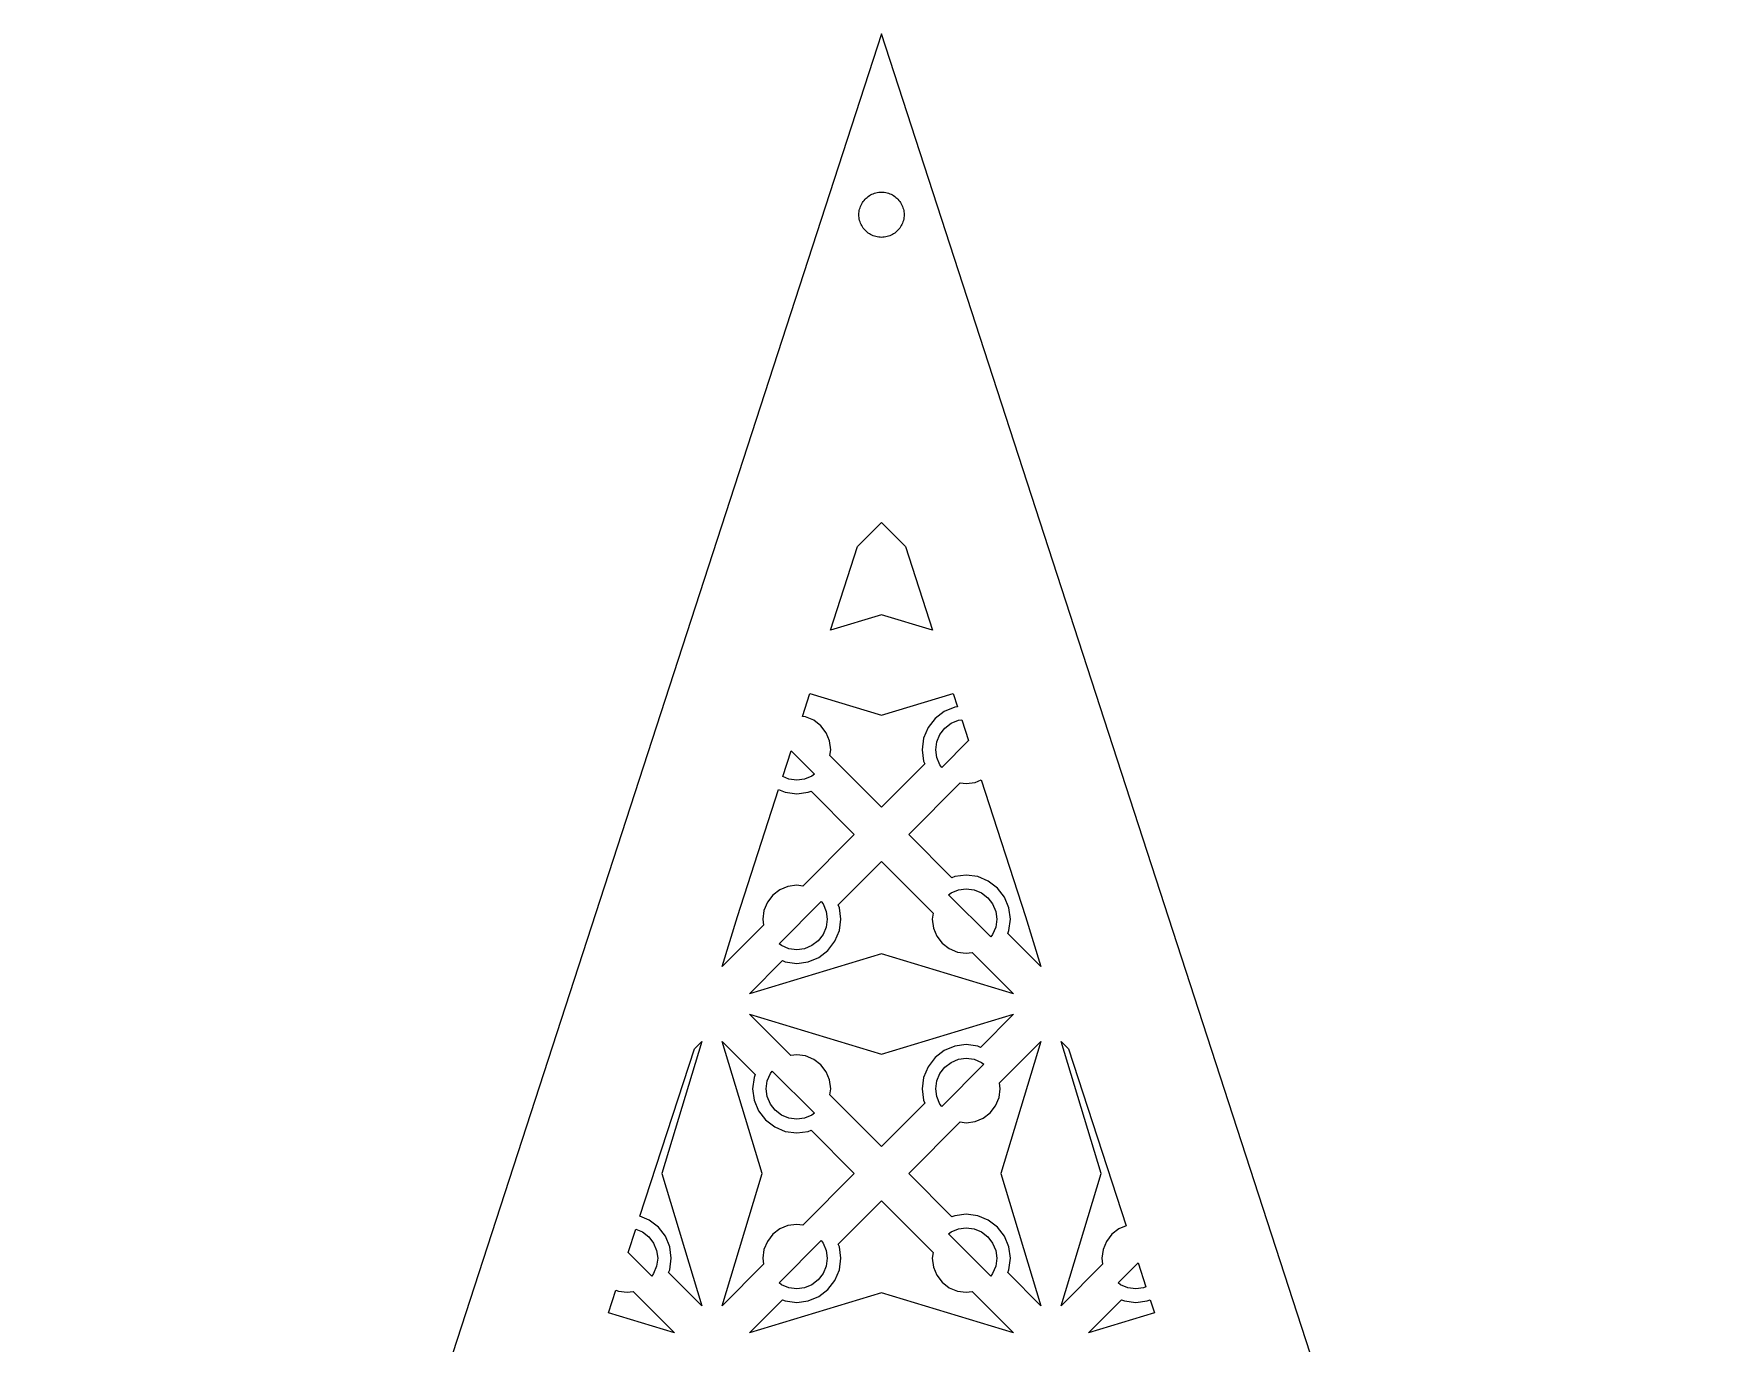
# Model space of a CAD drawing. Header units: metres. Extents: x -75 to 75, y 0 to 231.
# Drawn here: x -75 to 75, y 115 to 230.8 of the extents above; entities that cross this region are included whole.
import ezdxf

# ---------------------------------------------------------------- set-up
doc = ezdxf.new("R2010")
doc.units = ezdxf.units.M

msp = doc.modelspace()

# ---------------------------------------------------------------- linework, layer by layer
for p, q in [((0, 230.826), (-75, 0)), ((75, 0), (0, 230.826)), ((-1.68864, 215.898), (-1.61803, 216.002)), ((-1.61803, 216.002), (-1.54102, 216.101)), ((-1.54102, 216.101), (-1.45793, 216.195)), ((-1.45793, 216.195), (-1.36908, 216.284)), ((-1.36908, 216.284), (-1.27484, 216.367)), ((-1.27484, 216.367), (-1.17557, 216.444)), ((-1.17557, 216.444), (-1.07164, 216.515)), ((-1.07164, 216.515), (-0.9635, 216.579)), ((-0.9635, 216.579), (-0.85155, 216.636)), ((-0.85155, 216.636), (-0.73624, 216.686)), ((-0.73624, 216.686), (-0.61803, 216.728)), ((-0.61803, 216.728), (-0.49738, 216.763)), ((-0.49738, 216.763), (-0.37476, 216.791)), ((-0.37476, 216.791), (-0.25066, 216.81)), ((-0.25066, 216.81), (-0.12558, 216.822)), ((-0.12558, 216.822), (0, 216.826)), ((0, 216.826), (0.12558, 216.822)), ((0.12558, 216.822), (0.25066, 216.81)), ((0.25066, 216.81), (0.37476, 216.791)), ((0.37476, 216.791), (0.49738, 216.763)), ((0.49738, 216.763), (0.61803, 216.728)), ((0.61803, 216.728), (0.73624, 216.686)), ((0.73624, 216.686), (0.85155, 216.636)), ((0.85155, 216.636), (0.9635, 216.579)), ((0.9635, 216.579), (1.07164, 216.515)), ((1.07164, 216.515), (1.17557, 216.444)), ((1.17557, 216.444), (1.27484, 216.367)), ((1.27484, 216.367), (1.36908, 216.284)), ((1.36908, 216.284), (1.45793, 216.195)), ((1.45793, 216.195), (1.54102, 216.101)), ((1.54102, 216.101), (1.61803, 216.002)), ((1.61803, 216.002), (1.68864, 215.898)), ((-2, 214.826), (-1.99605, 214.952)), ((-1.99605, 214.701), (-2, 214.826)), ((-1.99605, 214.952), (-1.98422, 215.077)), ((-1.98422, 214.576), (-1.99605, 214.701)), ((-1.98422, 215.077), (-1.96457, 215.201)), ((-1.96457, 214.451), (-1.98422, 214.576)), ((-1.96457, 215.201), (-1.93716, 215.324)), ((-1.93716, 215.324), (-1.9021, 215.444)), ((-1.9021, 215.444), (-1.85954, 215.562)), ((-1.85954, 215.562), (-1.80965, 215.678)), ((-1.80965, 215.678), (-1.75261, 215.79)), ((-1.75261, 215.79), (-1.68864, 215.898)), ((1.68864, 215.898), (1.75261, 215.79)), ((1.75261, 215.79), (1.80965, 215.678)), ((1.80965, 215.678), (1.85954, 215.562)), ((1.85954, 215.562), (1.9021, 215.444)), ((1.9021, 215.444), (1.93716, 215.324)), ((1.93716, 215.324), (1.96457, 215.201)), ((1.96457, 215.201), (1.98422, 215.077)), ((1.98422, 214.576), (1.96457, 214.451)), ((1.98422, 215.077), (1.99605, 214.952)), ((1.99605, 214.701), (1.98422, 214.576)), ((1.99605, 214.952), (2, 214.826)), ((2, 214.826), (1.99605, 214.701)), ((-1.93716, 214.329), (-1.96457, 214.451)), ((-1.9021, 214.208), (-1.93716, 214.329)), ((-1.85954, 214.09), (-1.9021, 214.208)), ((-1.80965, 213.975), (-1.85954, 214.09)), ((-1.75261, 213.863), (-1.80965, 213.975)), ((-1.68864, 213.755), (-1.75261, 213.863)), ((-1.61803, 213.651), (-1.68864, 213.755)), ((-1.54102, 213.551), (-1.61803, 213.651)), ((-1.45793, 213.457), (-1.54102, 213.551)), ((-1.36908, 213.368), (-1.45793, 213.457)), ((-1.27484, 213.285), (-1.36908, 213.368)), ((-1.17557, 213.208), (-1.27484, 213.285)), ((-1.07164, 213.138), (-1.17557, 213.208)), ((-0.9635, 213.074), (-1.07164, 213.138)), ((-0.85155, 213.017), (-0.9635, 213.074)), ((-0.73624, 212.967), (-0.85155, 213.017)), ((0.85155, 213.017), (0.73624, 212.967)), ((0.9635, 213.074), (0.85155, 213.017)), ((1.07164, 213.138), (0.9635, 213.074)), ((1.17557, 213.208), (1.07164, 213.138)), ((1.27484, 213.285), (1.17557, 213.208)), ((1.36908, 213.368), (1.27484, 213.285)), ((1.45793, 213.457), (1.36908, 213.368)), ((1.54102, 213.551), (1.45793, 213.457)), ((1.61803, 213.651), (1.54102, 213.551)), ((1.68864, 213.755), (1.61803, 213.651)), ((1.75261, 213.863), (1.68864, 213.755)), ((1.80965, 213.975), (1.75261, 213.863)), ((1.85954, 214.09), (1.80965, 213.975)), ((1.9021, 214.208), (1.85954, 214.09)), ((1.93716, 214.329), (1.9021, 214.208)), ((1.96457, 214.451), (1.93716, 214.329)), ((-0.61803, 212.924), (-0.73624, 212.967)), ((-0.49738, 212.889), (-0.61803, 212.924)), ((-0.37476, 212.862), (-0.49738, 212.889)), ((-0.25066, 212.842), (-0.37476, 212.862)), ((-0.12558, 212.83), (-0.25066, 212.842)), ((0, 212.826), (-0.12558, 212.83)), ((0.12558, 212.83), (0, 212.826)), ((0.25066, 212.842), (0.12558, 212.83)), ((0.37476, 212.862), (0.25066, 212.842)), ((0.49738, 212.889), (0.37476, 212.862)), ((0.61803, 212.924), (0.49738, 212.889)), ((0.73624, 212.967), (0.61803, 212.924)), ((-2.11661, 185.479), (0, 187.596)), ((0, 187.596), (2.1167, 185.479)), ((-4.52283, 178.074), (-2.11661, 185.479)), ((2.1167, 185.479), (4.52283, 178.074)), ((-0.0032, 179.44), (-4.52283, 178.074)), ((0, 179.441), (-0.0032, 179.442)), ((-0.0032, 179.442), (-0.0032, 179.44)), ((0.0032, 179.442), (0, 179.441)), ((0.0032, 179.44), (0.0032, 179.442)), ((4.52283, 178.074), (0.0032, 179.44)), ((-7.00394, 170.438), (-6.34151, 172.476)), ((-6.34151, 172.476), (-0.0032, 170.56)), ((0.0032, 170.56), (6.34151, 172.476)), ((6.48926, 171.27), (5.54855, 170.88)), ((6.34151, 172.476), (6.72353, 171.301)), ((6.72353, 171.301), (6.48926, 171.27)), ((-6.72226, 170.4), (-7.00394, 170.438)), ((-5.99854, 170.101), (-6.72226, 170.4)), ((-5.37598, 169.624), (-5.99854, 170.101)), ((-4.89899, 169.001), (-5.37598, 169.624)), ((-0.0032, 170.56), (-0.0032, 170.558)), ((-0.0032, 170.558), (0, 170.559)), ((0, 170.559), (0.0032, 170.558)), ((0.0032, 170.558), (0.0032, 170.56)), ((4.73969, 170.26), (4.11942, 169.451)), ((5.54855, 170.88), (4.73969, 170.26)), ((5.5925, 169.407), (6.15097, 169.836)), ((6.15097, 169.836), (6.80237, 170.105)), ((6.80237, 170.105), (7.09923, 170.144)), ((7.09923, 170.144), (7.6978, 168.302)), ((-4.59915, 168.277), (-4.89899, 169.001)), ((-4.49661, 167.5), (-4.59915, 168.277)), ((3.72986, 168.51), (3.59665, 167.5)), ((4.11942, 169.451), (3.72986, 168.51)), ((4.8024, 167.5), (4.89441, 168.197)), ((4.89441, 168.197), (5.16403, 168.849)), ((5.16403, 168.849), (5.5925, 169.407)), ((7.6978, 168.302), (5.3302, 165.934)), ((-8.73296, 165.116), (-7.99417, 167.39)), ((-7.99417, 167.39), (-5.93445, 165.33)), ((-4.56619, 166.971), (-4.49661, 167.5)), ((0, 162.404), (-4.56619, 166.971)), ((3.59665, 167.5), (3.72986, 166.489)), ((4.89441, 166.802), (4.8024, 167.5)), ((5.16403, 166.151), (4.89441, 166.802)), ((-8.19717, 164.894), (-8.73296, 165.116)), ((-6.15097, 165.164), (-6.80237, 164.894)), ((-5.93445, 165.33), (-6.15097, 165.164)), ((3.83377, 166.238), (0, 162.404)), ((3.72986, 166.489), (3.83377, 166.238)), ((5.3302, 165.934), (5.16403, 166.151)), ((-12.7517, 152.748), (-9.10358, 163.976)), ((-9.10358, 163.976), (-8.51028, 163.73)), ((-8.51028, 163.73), (-7.5, 163.597)), ((-7.5, 164.802), (-8.19717, 164.894)), ((-6.80237, 164.894), (-7.5, 164.802)), ((-7.5, 163.597), (-6.48926, 163.73)), ((-6.48926, 163.73), (-6.23795, 163.834)), ((-6.23795, 163.834), (-2.40417, 160)), ((2.40417, 160), (6.97083, 164.566)), ((6.97083, 164.566), (7.5, 164.497)), ((7.5, 164.497), (8.27728, 164.599)), ((8.27728, 164.599), (8.82695, 164.827)), ((8.82695, 164.827), (12.7517, 152.748)), ((-2.40417, 160), (-6.97083, 155.434)), ((6.23795, 156.166), (2.40417, 160)), ((-3.83377, 153.762), (0, 157.596)), ((0, 157.596), (4.56619, 153.029)), ((6.48926, 156.27), (6.23795, 156.166)), ((7.5, 156.403), (6.48926, 156.27)), ((8.51028, 156.27), (7.5, 156.403)), ((9.45099, 155.881), (8.51028, 156.27)), ((-9.62357, 154.624), (-10.1006, 154.001)), ((-9.00101, 155.101), (-9.62357, 154.624)), ((-8.27728, 155.401), (-9.00101, 155.101)), ((-7.5, 155.503), (-8.27728, 155.401)), ((-6.97083, 155.434), (-7.5, 155.503)), ((5.93445, 154.67), (6.15097, 154.836)), ((9.66934, 150.935), (5.93445, 154.67)), ((6.15097, 154.836), (6.80237, 155.106)), ((6.80237, 155.106), (7.5, 155.198)), ((7.5, 155.198), (8.19717, 155.106)), ((8.19717, 155.106), (8.84857, 154.836)), ((8.84857, 154.836), (9.40704, 154.407)), ((10.2599, 155.26), (9.45099, 155.881)), ((10.8801, 154.451), (10.2599, 155.26)), ((-10.4004, 153.278), (-10.5029, 152.5)), ((-10.1006, 154.001), (-10.4004, 153.278)), ((-9.06509, 150.331), (-5.3302, 154.066)), ((-5.3302, 154.066), (-5.16403, 153.849)), ((-5.16403, 153.849), (-4.89441, 153.198)), ((-4.89441, 153.198), (-4.8024, 152.5)), ((-3.72986, 153.511), (-3.83377, 153.762)), ((-3.59665, 152.5), (-3.72986, 153.511)), ((4.56619, 153.029), (4.49661, 152.5)), ((9.40704, 154.407), (9.83551, 153.849)), ((9.83551, 153.849), (10.1051, 153.198)), ((10.1051, 153.198), (10.1971, 152.5)), ((11.2697, 153.511), (10.8801, 154.451)), ((11.4029, 152.5), (11.2697, 153.511)), ((-14.0932, 148.311), (-12.7517, 152.748)), ((-10.4333, 151.971), (-14.0932, 148.311)), ((-10.5029, 152.5), (-10.4333, 151.971)), ((-4.89441, 151.803), (-5.16403, 151.151)), ((-4.8024, 152.5), (-4.89441, 151.803)), ((-3.72986, 151.49), (-3.59665, 152.5)), ((4.49661, 152.5), (4.59915, 151.723)), ((4.59915, 151.723), (4.89899, 150.999)), ((10.1051, 151.803), (9.83551, 151.151)), ((10.1971, 152.5), (10.1051, 151.803)), ((11.2697, 151.49), (11.4029, 152.5)), ((12.7517, 152.748), (14.0932, 148.311)), ((-8.84857, 150.164), (-9.06509, 150.331)), ((-8.19717, 149.895), (-8.84857, 150.164)), ((-6.15097, 150.164), (-6.80237, 149.895)), ((-5.59296, 150.593), (-6.15097, 150.164)), ((-5.16403, 151.151), (-5.59296, 150.593)), ((-4.73969, 149.74), (-4.11942, 150.549)), ((-4.11942, 150.549), (-3.72986, 151.49)), ((4.89899, 150.999), (5.37598, 150.376)), ((5.37598, 150.376), (5.99854, 149.899)), ((9.83551, 151.151), (9.66934, 150.935)), ((11.1658, 151.239), (11.2697, 151.49)), ((14.0932, 148.311), (11.1658, 151.239)), ((-0.0032, 149.44), (-11.6885, 145.907)), ((-11.6885, 145.907), (-8.76114, 148.834)), ((-8.76114, 148.834), (-8.51028, 148.73)), ((-8.51028, 148.73), (-7.5, 148.597)), ((-7.5, 149.803), (-8.19717, 149.895)), ((-6.80237, 149.895), (-7.5, 149.803)), ((-7.5, 148.597), (-6.48926, 148.73)), ((-6.48926, 148.73), (-5.54855, 149.12)), ((-5.54855, 149.12), (-4.73969, 149.74)), ((0, 149.441), (-0.0032, 149.442)), ((-0.0032, 149.442), (-0.0032, 149.44)), ((0.0032, 149.442), (0, 149.441)), ((0.0032, 149.44), (0.0032, 149.442)), ((11.6885, 145.907), (0.0032, 149.44)), ((5.99854, 149.899), (6.72226, 149.6)), ((6.72226, 149.6), (7.5, 149.497)), ((7.5, 149.497), (8.02872, 149.567)), ((8.02872, 149.567), (11.6885, 145.907)), ((-8.02872, 140.433), (-11.6885, 144.093)), ((-11.6885, 144.093), (-0.0032, 140.56)), ((0.0032, 140.56), (11.6885, 144.093)), ((11.6885, 144.093), (8.76114, 141.166)), ((-21.3708, 126.221), (-16.556, 141.039)), ((-15.9068, 141.689), (-19.4403, 130.003)), ((-16.556, 141.039), (-15.9068, 141.689)), ((-10.5597, 130.003), (-14.0932, 141.689)), ((-14.0932, 141.689), (-11.1658, 138.761)), ((6.48926, 141.27), (5.54855, 140.88)), ((7.5, 141.403), (6.48926, 141.27)), ((8.51028, 141.27), (7.5, 141.403)), ((8.76114, 141.166), (8.51028, 141.27)), ((10.4333, 138.029), (14.0932, 141.689)), ((14.0932, 141.689), (10.5597, 130.003)), ((19.4403, 130.003), (15.9068, 141.689)), ((15.9068, 141.689), (16.556, 141.039)), ((16.556, 141.039), (21.6474, 125.37)), ((-7.5, 140.503), (-8.02872, 140.433)), ((-6.72226, 140.4), (-7.5, 140.503)), ((-5.99854, 140.101), (-6.72226, 140.4)), ((-5.37598, 139.624), (-5.99854, 140.101)), ((-4.89899, 139.001), (-5.37598, 139.624)), ((-0.0032, 140.56), (-0.0032, 140.558)), ((-0.0032, 140.558), (0, 140.559)), ((0, 140.559), (0.0032, 140.558)), ((0.0032, 140.558), (0.0032, 140.56)), ((4.73969, 140.26), (4.11942, 139.451)), ((5.54855, 140.88), (4.73969, 140.26)), ((9.06509, 139.669), (5.3302, 135.934)), ((5.5925, 139.407), (6.15097, 139.836)), ((6.15097, 139.836), (6.80237, 140.105)), ((6.80237, 140.105), (7.5, 140.197)), ((7.5, 140.197), (8.19717, 140.105)), ((8.19717, 140.105), (8.84857, 139.836)), ((8.84857, 139.836), (9.06509, 139.669)), ((-11.2697, 138.51), (-11.4029, 137.5)), ((-11.1658, 138.761), (-11.2697, 138.51)), ((-10.1971, 137.5), (-10.1051, 138.197)), ((-10.1051, 138.197), (-9.83551, 138.849)), ((-9.83551, 138.849), (-9.66934, 139.065)), ((-9.66934, 139.065), (-5.93445, 135.33)), ((-4.59915, 138.277), (-4.89899, 139.001)), ((-4.49661, 137.5), (-4.59915, 138.277)), ((3.72986, 138.51), (3.59665, 137.5)), ((4.11942, 139.451), (3.72986, 138.51)), ((4.8024, 137.5), (4.89441, 138.197)), ((4.89441, 138.197), (5.16403, 138.849)), ((5.16403, 138.849), (5.5925, 139.407)), ((10.5029, 137.5), (10.4333, 138.029)), ((-11.4029, 137.5), (-11.2697, 136.489)), ((-10.1051, 136.802), (-10.1971, 137.5)), ((-9.83551, 136.151), (-10.1051, 136.802)), ((-4.56619, 136.971), (-4.49661, 137.5)), ((0, 132.404), (-4.56619, 136.971)), ((3.59665, 137.5), (3.72986, 136.489)), ((4.89441, 136.802), (4.8024, 137.5)), ((5.16403, 136.151), (4.89441, 136.802)), ((10.1006, 135.999), (10.4004, 136.722)), ((10.4004, 136.722), (10.5029, 137.5)), ((-11.2697, 136.489), (-10.8801, 135.549)), ((-10.8801, 135.549), (-10.2599, 134.74)), ((-9.40704, 135.593), (-9.83551, 136.151)), ((-8.84857, 135.164), (-9.40704, 135.593)), ((-8.19717, 134.894), (-8.84857, 135.164)), ((-6.15097, 135.164), (-6.80237, 134.894)), ((-5.93445, 135.33), (-6.15097, 135.164)), ((3.83377, 136.238), (0, 132.404)), ((3.72986, 136.489), (3.83377, 136.238)), ((5.3302, 135.934), (5.16403, 136.151)), ((9.00101, 134.899), (9.62357, 135.376)), ((9.62357, 135.376), (10.1006, 135.999)), ((-10.2599, 134.74), (-9.45099, 134.119)), ((-9.45099, 134.119), (-8.51028, 133.73)), ((-8.51028, 133.73), (-7.5, 133.597)), ((-7.5, 134.802), (-8.19717, 134.894)), ((-6.80237, 134.894), (-7.5, 134.802)), ((-7.5, 133.597), (-6.48926, 133.73)), ((-6.48926, 133.73), (-6.23795, 133.834)), ((-6.23795, 133.834), (-2.40417, 130)), ((2.40417, 130), (6.97083, 134.566)), ((6.97083, 134.566), (7.5, 134.497)), ((7.5, 134.497), (8.27728, 134.599)), ((8.27728, 134.599), (9.00101, 134.899)), ((-19.4403, 130.003), (-19.4421, 130.003)), ((-19.4421, 130.003), (-19.4412, 130)), ((-19.4412, 130), (-19.4421, 129.997)), ((-19.4421, 129.997), (-19.4403, 129.997)), ((-19.4403, 129.997), (-15.9068, 118.311)), ((-14.0932, 118.311), (-10.5597, 129.997)), ((-10.5579, 130.003), (-10.5597, 130.003)), ((-10.5597, 129.997), (-10.5579, 129.997)), ((-10.5588, 130), (-10.5579, 130.003)), ((-10.5579, 129.997), (-10.5588, 130)), ((-2.40417, 130), (-6.97083, 125.434)), ((6.23795, 126.166), (2.40417, 130)), ((10.5597, 130.003), (10.5579, 130.003)), ((10.5579, 130.003), (10.5588, 130)), ((10.5588, 130), (10.5579, 129.997)), ((10.5579, 129.997), (10.5597, 129.997)), ((10.5597, 129.997), (14.0932, 118.311)), ((15.9068, 118.311), (19.4403, 129.997)), ((19.4421, 130.003), (19.4403, 130.003)), ((19.4403, 129.997), (19.4421, 129.997)), ((19.4412, 130), (19.4421, 130.003)), ((19.4421, 129.997), (19.4412, 130)), ((-3.83377, 123.762), (0, 127.596)), ((0, 127.596), (4.56619, 123.029)), ((-20.549, 125.881), (-21.3708, 126.221)), ((6.48926, 126.27), (6.23795, 126.166)), ((7.5, 126.403), (6.48926, 126.27)), ((8.51028, 126.27), (7.5, 126.403)), ((9.45099, 125.881), (8.51028, 126.27)), ((-22.412, 123.016), (-21.7414, 125.08)), ((-21.7414, 125.08), (-21.1514, 124.836)), ((-21.1514, 124.836), (-20.593, 124.407)), ((-19.7401, 125.26), (-20.549, 125.881)), ((-19.1199, 124.451), (-19.7401, 125.26)), ((-9.62357, 124.624), (-10.1006, 124.001)), ((-9.00101, 125.101), (-9.62357, 124.624)), ((-8.27728, 125.401), (-9.00101, 125.101)), ((-7.5, 125.503), (-8.27728, 125.401)), ((-6.97083, 125.434), (-7.5, 125.503)), ((5.93445, 124.67), (6.15097, 124.836)), ((9.66934, 120.935), (5.93445, 124.67)), ((6.15097, 124.836), (6.80237, 125.106)), ((6.80237, 125.106), (7.5, 125.198)), ((7.5, 125.198), (8.19717, 125.106)), ((8.19717, 125.106), (8.84857, 124.836)), ((8.84857, 124.836), (9.40704, 124.407)), ((10.2599, 125.26), (9.45099, 125.881)), ((10.8801, 124.451), (10.2599, 125.26)), ((20.3764, 124.624), (19.8994, 124.001)), ((20.999, 125.101), (20.3764, 124.624)), ((21.6474, 125.37), (20.999, 125.101)), ((-20.3307, 120.935), (-22.412, 123.016)), ((-20.593, 124.407), (-20.1645, 123.849)), ((-20.1645, 123.849), (-19.8949, 123.198)), ((-19.8949, 123.198), (-19.8029, 122.5)), ((-18.7303, 123.511), (-19.1199, 124.451)), ((-18.5971, 122.5), (-18.7303, 123.511)), ((-10.4004, 123.278), (-10.5029, 122.5)), ((-10.1006, 124.001), (-10.4004, 123.278)), ((-9.06509, 120.331), (-5.3302, 124.066)), ((-5.3302, 124.066), (-5.16403, 123.849)), ((-5.16403, 123.849), (-4.89441, 123.198)), ((-4.89441, 123.198), (-4.8024, 122.5)), ((-3.72986, 123.511), (-3.83377, 123.762)), ((-3.59665, 122.5), (-3.72986, 123.511)), ((4.56619, 123.029), (4.49661, 122.5)), ((9.40704, 124.407), (9.83551, 123.849)), ((9.83551, 123.849), (10.1051, 123.198)), ((10.1051, 123.198), (10.1971, 122.5)), ((11.2697, 123.511), (10.8801, 124.451)), ((11.4029, 122.5), (11.2697, 123.511)), ((19.5996, 123.278), (19.4971, 122.5)), ((19.8994, 124.001), (19.5996, 123.278)), ((-19.8949, 121.803), (-20.1645, 121.151)), ((-19.8029, 122.5), (-19.8949, 121.803)), ((-18.7303, 121.49), (-18.5971, 122.5)), ((-10.4333, 121.971), (-14.0932, 118.311)), ((-10.5029, 122.5), (-10.4333, 121.971)), ((-4.89441, 121.803), (-5.16403, 121.151)), ((-4.8024, 122.5), (-4.89441, 121.803)), ((-3.72986, 121.49), (-3.59665, 122.5)), ((4.49661, 122.5), (4.59915, 121.723)), ((4.59915, 121.723), (4.89899, 120.999)), ((10.1051, 121.803), (9.83551, 121.151)), ((10.1971, 122.5), (10.1051, 121.803)), ((11.2697, 121.49), (11.4029, 122.5)), ((19.5667, 121.971), (15.9068, 118.311)), ((19.4971, 122.5), (19.5667, 121.971)), ((20.9349, 120.331), (22.7084, 122.104)), ((22.7084, 122.104), (23.3992, 119.978)), ((-20.1645, 121.151), (-20.3307, 120.935)), ((-18.8342, 121.239), (-18.7303, 121.49)), ((-15.9068, 118.311), (-18.8342, 121.239)), ((-8.84857, 120.164), (-9.06509, 120.331)), ((-8.19717, 119.895), (-8.84857, 120.164)), ((-6.15097, 120.164), (-6.80237, 119.895)), ((-5.59296, 120.593), (-6.15097, 120.164)), ((-5.16403, 121.151), (-5.59296, 120.593)), ((-4.73969, 119.74), (-4.11942, 120.549)), ((-4.11942, 120.549), (-3.72986, 121.49)), ((4.89899, 120.999), (5.37598, 120.376)), ((5.37598, 120.376), (5.99854, 119.899)), ((9.83551, 121.151), (9.66934, 120.935)), ((11.1658, 121.239), (11.2697, 121.49)), ((14.0932, 118.311), (11.1658, 121.239)), ((21.1514, 120.164), (20.9349, 120.331)), ((21.8028, 119.895), (21.1514, 120.164)), ((-24.1485, 117.672), (-23.4932, 119.689)), ((-23.4932, 119.689), (-23.2777, 119.6)), ((-23.2777, 119.6), (-22.5, 119.497)), ((-22.5, 119.497), (-21.9713, 119.567)), ((-21.9713, 119.567), (-18.3115, 115.907)), ((-0.0032, 119.44), (-11.6885, 115.907)), ((-11.6885, 115.907), (-8.76114, 118.834)), ((-8.76114, 118.834), (-8.51028, 118.73)), ((-8.51028, 118.73), (-7.5, 118.597)), ((-7.5, 119.803), (-8.19717, 119.895)), ((-6.80237, 119.895), (-7.5, 119.803)), ((-7.5, 118.597), (-6.48926, 118.73)), ((-6.48926, 118.73), (-5.54855, 119.12)), ((-5.54855, 119.12), (-4.73969, 119.74)), ((0, 119.441), (-0.0032, 119.442)), ((-0.0032, 119.442), (-0.0032, 119.44)), ((0.0032, 119.442), (0, 119.441)), ((0.0032, 119.44), (0.0032, 119.442)), ((11.6885, 115.907), (0.0032, 119.44)), ((5.99854, 119.899), (6.72226, 119.6)), ((6.72226, 119.6), (7.5, 119.497)), ((7.5, 119.497), (8.02872, 119.567)), ((8.02872, 119.567), (11.6885, 115.907)), ((18.3115, 115.907), (21.2389, 118.834)), ((21.2389, 118.834), (21.4897, 118.73)), ((21.4897, 118.73), (22.5, 118.597)), ((22.5, 119.803), (21.8028, 119.895)), ((23.1976, 119.895), (22.5, 119.803)), ((22.5, 118.597), (23.5107, 118.73)), ((23.3992, 119.978), (23.1976, 119.895)), ((23.5107, 118.73), (23.7698, 118.838)), ((23.7698, 118.838), (24.1485, 117.672)), ((-18.3115, 115.907), (-24.1485, 117.672)), ((24.1485, 117.672), (18.3115, 115.907))]:
    msp.add_line(p, q)

doc.saveas('drawing.dxf')
